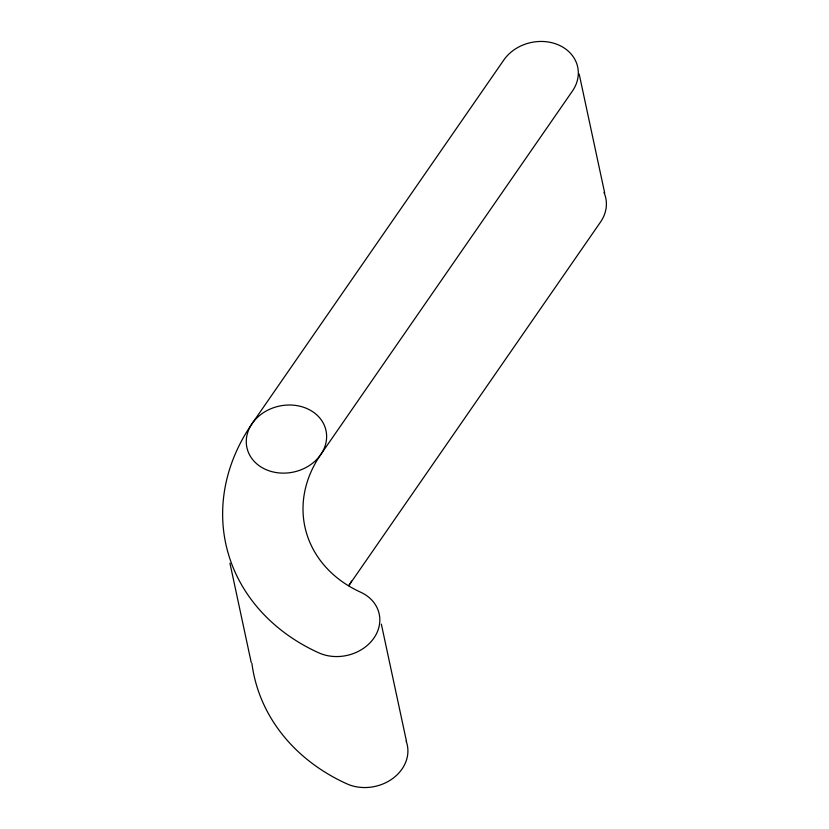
<?xml version="1.0" encoding="UTF-8"?>
<svg xmlns="http://www.w3.org/2000/svg" width="829" height="829" viewBox="0 0 829 829"><rect width="100%" height="100%" fill="white"/><g stroke="black" fill="none" stroke-linecap="round" stroke-linejoin="round"><path stroke-width="1.24" d="M579.181 74.05L604.714 193.147M381.35 624.123L406.531 741.572M229.944 563.16L251.239 662.547M351.465 581.108A40.455 33.74 -12.1 0 1 348.802 585.626L600.507 222.058A40.455 33.74 -12.1 0 0 603.989 192.504M251.902 663.387A202.276 168.681 -12.1 0 0 345.424 783.177L348.449 784.514A40.455 33.74 -12.1 0 0 393.122 778.213A40.455 33.74 -12.1 0 0 406.148 741.105M252.348 423.267L250.171 426.469A202.276 168.681 -12.1 0 0 317.341 652.185L320.367 653.521A40.455 33.74 -12.1 0 0 374.428 637.314A40.455 33.74 -12.1 0 0 360.625 592.196A121.366 101.211 -12.1 0 1 320.719 454.634L572.414 91.066A40.455 33.74 -12.1 0 0 559.119 45.212A40.455 33.74 -12.1 0 0 503.866 59.947L252.171 423.515A40.455 33.74 -12.1 0 0 284.938 473.11A40.455 33.74 -12.1 0 0 322.201 421.308A40.455 33.74 -12.1 0 0 252.949 422.427L252.348 423.267"/></g></svg>
